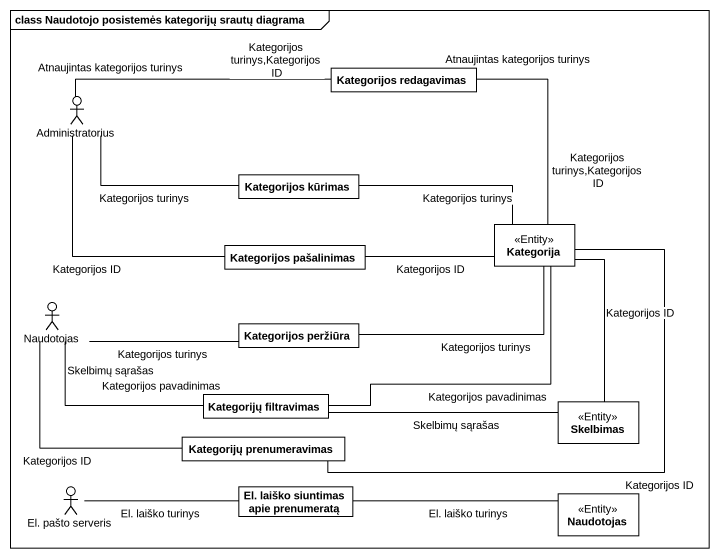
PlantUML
@startuml
mainframe class Naudotojo posistemės kategorijų srautų diagrama
allowmixing
hide circle
hide empty members
class "Kategorijos redagavimas" as Kategorijos_redagavimas
actor Administratorius
class "Kategorijos kūrimas" as Kategorijos_kūrimas
class Kategorija <<Entity>>
class "Kategorijos pašalinimas" as Kategorijos_pašalinimas
actor Naudotojas
class "Kategorijos peržiūra" as Kategorijos_peržiūra
class "Kategorijų filtravimas" as Kategorijų_filtravimas
class Skelbimas <<Entity>>
class "Kategorijų prenumeravimas" as Kategorijų_prenumeravimas
actor "El. pašto serveris" as El_pašto_serveris
class "El. laiško siuntimas apie prenumeratą" as El_laiško_siuntimas_apie
class "Naudotojas" as Naudotojas_2 <<Entity>>
Kategorijos_redagavimas -- Kategorija : Atnaujintas kategorijos turinys\nKategorijos turinys,Kategorijos ID
Administratorius -right- Kategorijos_redagavimas : Kategorijos turinys,Kategorijos ID\nAtnaujintas kategorijos turinys
Administratorius -right- Kategorijos_kūrimas : Kategorijos turinys
Kategorijos_kūrimas -right- Kategorija : Kategorijos turinys
Kategorija -- Skelbimas : Kategorijos ID
Kategorijos_pašalinimas -up- Administratorius : Kategorijos ID
Kategorijos_pašalinimas -right- Kategorija : Kategorijos ID
Naudotojas -right- Kategorijos_peržiūra : Kategorijos turinys
Naudotojas -right- Kategorijų_filtravimas : Skelbimų sąrašas\nKategorijos pavadinimas
Naudotojas -right- Kategorijų_prenumeravimas : Kategorijos ID
Kategorijos_peržiūra -right- Kategorija : Kategorijos turinys
Kategorijų_filtravimas -up- Kategorija : Kategorijos pavadinimas
Kategorijų_filtravimas -right- Skelbimas : Skelbimų sąrašas
Kategorijų_prenumeravimas -up- Kategorija : Kategorijos ID
El_pašto_serveris -right- El_laiško_siuntimas_apie : El. laiško turinys
El_laiško_siuntimas_apie -right- Naudotojas_2 : El. laiško turinys
@enduml
